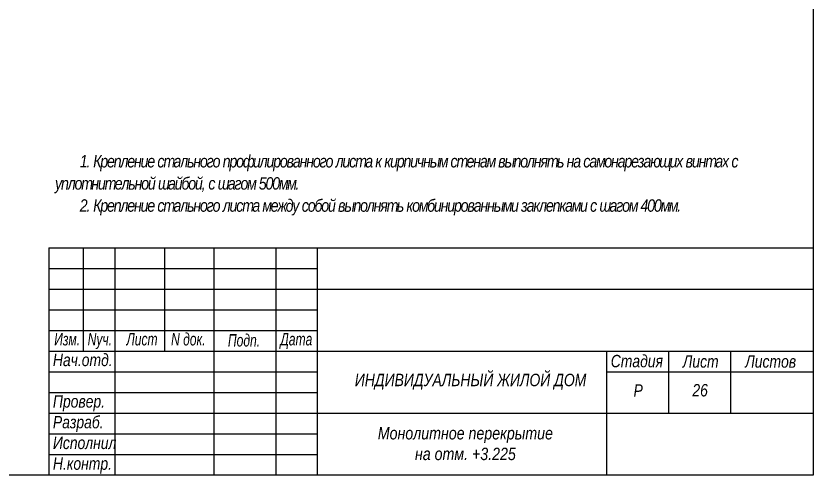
# Model space of a CAD drawing. Header units: millimetres. Extents: x 1582001 to 3303937, y 226471 to 491235.
# Drawn here: x 1688208 to 1707501, y 291755 to 302866 of the extents above; entities that cross this region are included whole.
import ezdxf

# ---------------------------------------------------------------- set-up
doc = ezdxf.new("R2010")
doc.units = ezdxf.units.MM
doc.layers.add('Текст', color=202, linetype='Continuous', lineweight=15)
doc.layers.add('Формуляр', color=138, linetype='Continuous')
doc.styles.add('STYLE1', font='ARIALNI.TTF', dxfattribs={"height": 300})

msp = doc.modelspace()

# ---------------------------------------------------------------- linework, layer by layer
at = {"layer": 'Формуляр', "color": 0}
for p, q in [((1689000.7, 297255.1), (1689000.7, 291755.1)), ((1689000.7, 297255.1), (1707500.7, 297255.1)), ((1689000.7, 297255.1), (1689000.7, 291755.1)), ((1689000.7, 297255.1), (1707500.7, 297255.1)), ((1689832.6, 297255.1), (1689832.6, 294755.1)), ((1689832.6, 297255.1), (1689832.6, 294755.1)), ((1690600.7, 297255.1), (1690600.7, 291755.1)), ((1690600.7, 297255.1), (1690600.7, 291755.1)), ((1691800.7, 297255.1), (1691800.7, 294755.1)), ((1691800.7, 297255.1), (1691800.7, 294755.1)), ((1693000.7, 297255.1), (1693000.7, 291755.1)), ((1693000.7, 297255.1), (1693000.7, 291755.1)), ((1694500.7, 297255.1), (1694500.7, 291755.1)), ((1694500.7, 297255.1), (1694500.7, 291755.1)), ((1695500.7, 297255.1), (1695500.7, 291755.1)), ((1695500.7, 297255.1), (1695500.7, 291755.1)), ((1689000.7, 296755.1), (1695500.7, 296755.1)), ((1689000.7, 296755.1), (1695500.7, 296755.1)), ((1689000.7, 296255.1), (1707500.7, 296255.1)), ((1689000.7, 296255.1), (1707500.7, 296255.1)), ((1689000.7, 295755.1), (1695500.7, 295755.1)), ((1689000.7, 295755.1), (1695500.7, 295755.1)), ((1689000.7, 295255.1), (1695500.7, 295255.1)), ((1689000.7, 295255.1), (1695500.7, 295255.1)), ((1689000.7, 294755.1), (1707500.7, 294755.1)), ((1689000.7, 294755.1), (1707500.7, 294755.1)), ((1702500.7, 294755.1), (1702500.7, 291755.1)), ((1702500.7, 294755.1), (1702500.7, 291755.1)), ((1704000.7, 294755.1), (1704000.7, 293255.1)), ((1704000.7, 294755.1), (1704000.7, 293255.1)), ((1705500.7, 294755.1), (1705500.7, 293255.1)), ((1705500.7, 294755.1), (1705500.7, 293255.1)), ((1689000.7, 294255.1), (1695500.7, 294255.1)), ((1689000.7, 294255.1), (1695500.7, 294255.1)), ((1702500.7, 294255.1), (1707500.7, 294255.1)), ((1702500.7, 294255.1), (1707500.7, 294255.1)), ((1689000.7, 293755.1), (1695500.7, 293755.1)), ((1689000.7, 293755.1), (1695500.7, 293755.1)), ((1689000.7, 293255.1), (1695500.7, 293255.1)), ((1689000.7, 293255.1), (1695500.7, 293255.1)), ((1695500.7, 293255.1), (1707500.7, 293255.1)), ((1695500.7, 293255.1), (1707500.7, 293255.1)), ((1689000.7, 292755.1), (1695500.7, 292755.1)), ((1689000.7, 292755.1), (1695500.7, 292755.1)), ((1689000.7, 292255.1), (1695500.7, 292255.1)), ((1689000.7, 292255.1), (1695500.7, 292255.1))]:
    msp.add_line(p, q, dxfattribs=at)
msp.add_lwpolyline([(1668000.8, 291755.1), (1668000.8, 320444.9), (1707500.7, 320444.9), (1707500.7, 291755.1)], close=True, dxfattribs=at)

# ---------------------------------------------------------------- texts
at = {"layer": 'Текст', "insert": (1689153, 299499.9), "char_height": 300, "width": 18438.339, "attachment_point": 1, "line_spacing_factor": 1.071429, "style": 'STYLE1'}
msp.add_mtext('\\pi600;{\\T0.85;1. Крепление стального профилированного листа к кирпичным стенам выполнять на самонарезающих винтах с уплотнительной шайбой, с шагом 500мм.\\P\\pt1.2e+004;2. Крепление стального листа между собой выполнять комбинированными заклепками с шагом 400мм.}', dxfattribs=at)
at = {"layer": 'Формуляр', "color": 0, "style": 'STYLE1'}
for s, width, p in [('Изм.', 0.85, (1689134.8, 294893.1)), ('Nуч.', 0.85, (1689944.3, 294893.1)), ('Лист', 0.85, (1690883.8, 294893.1)), ('N док.', 0.85, (1691963.1, 294893.1)), ('Подп.', 0.85, (1693339.2, 294866.2)), ('Дата', 0.85, (1694607.3, 294893.1)), ('Нач.отд.', 0.98, (1689103, 294391.4)), ('Стадия', 0.98, (1702604.2, 294363.2)), ('Лист', 0.98, (1704348, 294354.3)), ('Листов', 0.98, (1705859, 294354.3)), ('ИНДИВИДУАЛЬНЫЙ ЖИЛОЙ ДОМ', 0.98, (1696410.6, 293906.3)), ('Р', 0.98, (1703156.7, 293652.3)), ('Р', 0.98, (1703156.7, 293652.3)), ('26', 0.98, (1704579.9, 293658.4)), ('Провер.', 0.98, (1689103, 293388.1)), ('Разраб.', 0.98, (1689103, 292886.5)), ('Исполнил', 0.98, (1689103, 292384.8)), ('Н.контр.', 0.98, (1689103, 291883.2))]:
    msp.add_text(s, height=300, dxfattribs=dict(at, width=width)).set_placement(p)
at = {"layer": 'Формуляр', "color": 0, "insert": (1699086.2, 292917.5), "char_height": 300, "width": 12867.82, "attachment_point": 2, "style": 'STYLE1'}
msp.add_mtext('Монолитное перекрытие \\Pна отм. +3.225', dxfattribs=at)

doc.saveas('drawing.dxf')
